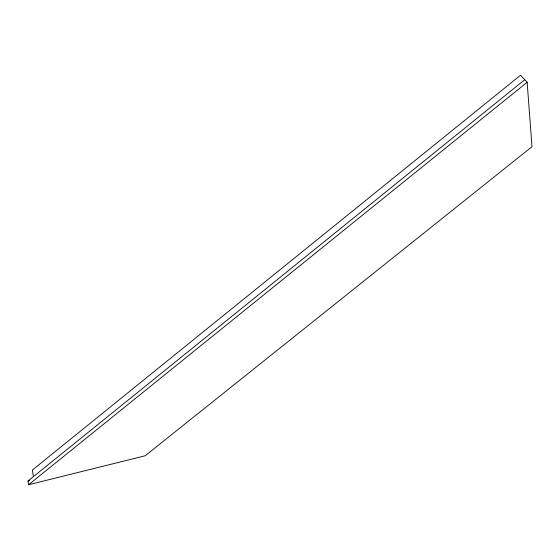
<?xml version="1.0" encoding="UTF-8"?>
<svg xmlns="http://www.w3.org/2000/svg" width="560" height="560" viewBox="0 0 560 560"><rect width="100%" height="100%" fill="white"/><g stroke="black" fill="none" stroke-linecap="round" stroke-linejoin="round"><path stroke-width="0.84" d="M28 480.991L524.741 79.723L527.149 82.257L532 146.685L145.145 455.791L28.574 484.736L28 480.991L29.694 480.571M28.574 484.736L527.149 82.257M524.741 79.723L520.492 75.264L32.382 470.029L33.425 476.602"/></g></svg>
